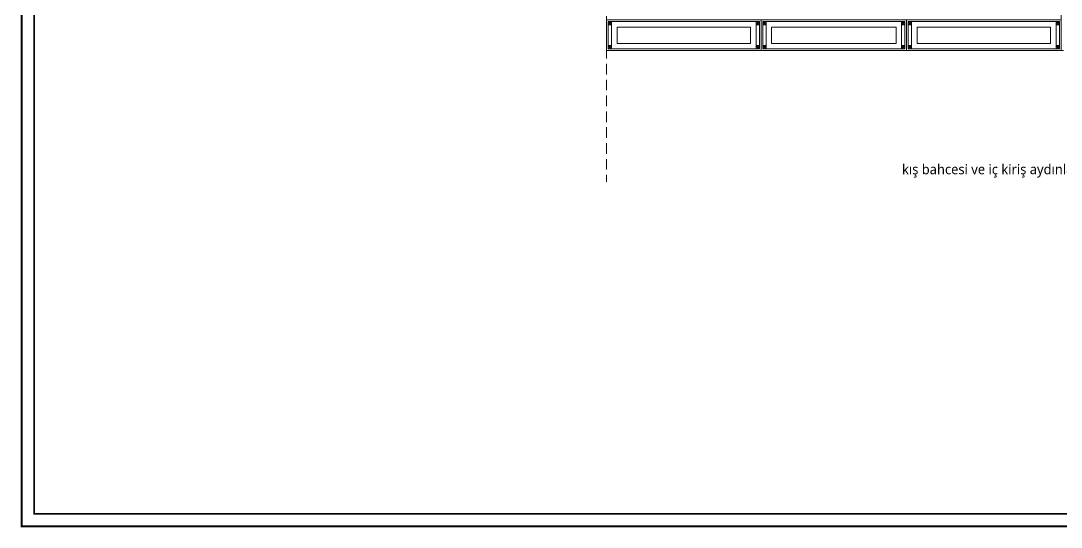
# Model space of a CAD drawing. Header units: millimetres. Extents: x 54215 to 67697, y 23496 to 56611.
# Drawn here: x 55058 to 56308, y 48332 to 48940 of the extents above; entities that cross this region are included whole.
import ezdxf

# ---------------------------------------------------------------- set-up
doc = ezdxf.new("R2010")
doc.units = ezdxf.units.MM
doc.linetypes.add('DASHED', pattern=[19.05, 12.7, -6.35])
for name, color, linetype, lineweight in [('no3_duvar kaplama', 8, 'Continuous', 0), ('no3_kutu profil gorunus', 8, 'Continuous', 0), ('no3_kutuprofil kesit', 74, 'Continuous', 18)]:
    doc.layers.add(name, color=color, linetype=linetype, lineweight=lineweight)
doc.styles.get("Standard").update_dxf_attribs({"font": 'arial.ttf'})

# ---------------------------------------------------------------- blocks, each defined once
blk = doc.blocks.new('giriş tavan planı')
at = {"layer": 'no3_duvar kaplama', "linetype": 'DASHED'}
blk.add_line((58283.5, 21032.7), (58283.5, 19919.5), dxfattribs=at)
at = {"layer": 'no3_kutu profil gorunus'}
for p, q in [((58289.5, 20107.9), (58289.5, 20083.1)), ((58463.2, 20107.9), (58463.2, 20083.1))]:
    blk.add_line(p, q, dxfattribs=at)
for points in [[(58283.5, 20113.9), (58469.2, 20113.9), (58469.2, 20077.1), (58283.5, 20077.1)], [(58285.5, 20111.9), (58467.2, 20111.9), (58467.2, 20079.1), (58285.5, 20079.1)], [(58469.2, 20113.9), (58643.8, 20113.9), (58643.8, 20077.1), (58469.2, 20077.1)], [(58471.2, 20111.9), (58641.8, 20111.9), (58641.8, 20079.1), (58471.2, 20079.1)], [(58643.8, 20113.9), (58829.5, 20113.9), (58829.5, 20077.1), (58643.8, 20077.1)], [(58645.8, 20111.9), (58827.5, 20111.9), (58827.5, 20079.1), (58645.8, 20079.1)]]:
    blk.add_lwpolyline(points, close=True, dxfattribs=at)
at = {"layer": 'no3_kutuprofil kesit'}
for p, q in [((58285.5, 20107.9), (58289.5, 20111.9)), ((58289.5, 20107.9), (58285.5, 20111.9)), ((58463.2, 20107.9), (58467.2, 20111.9)), ((58467.2, 20107.9), (58463.2, 20111.9)), ((58475.2, 20107.9), (58471.2, 20111.9)), ((58471.2, 20107.9), (58475.2, 20111.9)), ((58637.8, 20107.9), (58641.8, 20111.9)), ((58641.8, 20107.9), (58637.8, 20111.9)), ((58649.8, 20107.9), (58645.8, 20111.9)), ((58645.8, 20107.9), (58649.8, 20111.9)), ((58827.5, 20107.9), (58823.5, 20111.9)), ((58823.5, 20107.9), (58827.5, 20111.9)), ((58285.5, 20079.1), (58289.5, 20083.1)), ((58289.5, 20079.1), (58285.5, 20083.1)), ((58463.2, 20079.1), (58467.2, 20083.1)), ((58467.2, 20079.1), (58463.2, 20083.1)), ((58475.2, 20079.1), (58471.2, 20083.1)), ((58471.2, 20079.1), (58475.2, 20083.1)), ((58637.8, 20079.1), (58641.8, 20083.1)), ((58641.8, 20079.1), (58637.8, 20083.1)), ((58649.8, 20079.1), (58645.8, 20083.1)), ((58645.8, 20079.1), (58649.8, 20083.1)), ((58827.5, 20079.1), (58823.5, 20083.1)), ((58823.5, 20079.1), (58827.5, 20083.1))]:
    blk.add_line(p, q, dxfattribs=at)
blk.add_lwpolyline([(58832.5, 20147.9), (58829.5, 20147.9), (58829.5, 20077.1), (58832.5, 20077.1)], dxfattribs=at)
for points in [[(58285.5, 20107.9), (58289.5, 20107.9), (58289.5, 20111.9), (58285.5, 20111.9)], [(58289.5, 20111.9), (58463.2, 20111.9), (58463.2, 20079.1), (58289.5, 20079.1)], [(58463.2, 20107.9), (58467.2, 20107.9), (58467.2, 20111.9), (58463.2, 20111.9)], [(58475.2, 20107.9), (58471.2, 20107.9), (58471.2, 20111.9), (58475.2, 20111.9)], [(58475.2, 20111.9), (58637.8, 20111.9), (58637.8, 20079.1), (58475.2, 20079.1)], [(58637.8, 20107.9), (58641.8, 20107.9), (58641.8, 20111.9), (58637.8, 20111.9)], [(58649.8, 20107.9), (58645.8, 20107.9), (58645.8, 20111.9), (58649.8, 20111.9)], [(58649.8, 20111.9), (58823.5, 20111.9), (58823.5, 20079.1), (58649.8, 20079.1)], [(58827.5, 20107.9), (58823.5, 20107.9), (58823.5, 20111.9), (58827.5, 20111.9)], [(58296.1, 20105.3), (58456.6, 20105.3), (58456.6, 20085.7), (58296.1, 20085.7)], [(58481.8, 20105.3), (58631.2, 20105.3), (58631.2, 20085.7), (58481.8, 20085.7)], [(58656.4, 20105.3), (58816.9, 20105.3), (58816.9, 20085.7), (58656.4, 20085.7)], [(58285.5, 20079.1), (58289.5, 20079.1), (58289.5, 20083.1), (58285.5, 20083.1)], [(58463.2, 20079.1), (58467.2, 20079.1), (58467.2, 20083.1), (58463.2, 20083.1)], [(58475.2, 20079.1), (58471.2, 20079.1), (58471.2, 20083.1), (58475.2, 20083.1)], [(58637.8, 20079.1), (58641.8, 20079.1), (58641.8, 20083.1), (58637.8, 20083.1)], [(58649.8, 20079.1), (58645.8, 20079.1), (58645.8, 20083.1), (58649.8, 20083.1)], [(58827.5, 20079.1), (58823.5, 20079.1), (58823.5, 20083.1), (58827.5, 20083.1)]]:
    blk.add_lwpolyline(points, close=True, dxfattribs=at)

msp = doc.modelspace()

# ---------------------------------------------------------------- linework, layer by layer
at = {"color": 252, "const_width": 2.135}
for points in [[(58549.046, 48333.18), (55059.324, 48333.18), (55059.324, 50133.18), (58549.046, 50133.18), (58549.046, 48994.132, -0.41421356), (58523.96, 48969.046), (58145.153, 48969.046, 0.41421356), (58135.119, 48959.011), (58135.119, 48715.173, 0.41421356), (58145.153, 48705.139), (58523.96, 48705.139, -0.41421356), (58549.046, 48680.052), (58549.046, 48333.18)], [(58533.994, 48994.132, -0.41421356), (58523.96, 48984.097), (58145.153, 48984.097, 0.41421356), (58120.067, 48959.011), (58120.067, 48715.173, 0.41421356), (58145.153, 48690.087), (58523.96, 48690.087, -0.41421356), (58533.994, 48680.052), (58533.994, 48348.232), (55074.376, 48348.232), (55074.376, 50118.129), (58533.994, 50118.129), (58533.994, 48994.132)]]:
    msp.add_lwpolyline(points, format="xyb", dxfattribs=at)

# ---------------------------------------------------------------- block references
msp.add_blockref('giriş tavan planı', (-2521.664, 28827.404))

# ---------------------------------------------------------------- texts
at = {"color": 7, "insert": (56234.06, 48759.945), "char_height": 11.90258, "width": 221.73465, "attachment_point": 5}
msp.add_mtext('{\\fLucida Sans Unicode|b0|i0|c162|p34;kış bahcesi ve iç kiriş aydınlatma}', dxfattribs=at)

doc.saveas('drawing.dxf')
